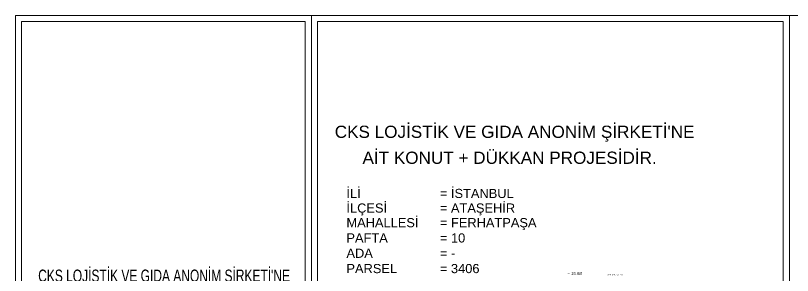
# Model space of a CAD drawing. Header units: millimetres. Extents: x 7519 to 33116, y -1769 to 3101.
# Drawn here: x 9670 to 12207, y 2251 to 3101 of the extents above; entities that cross this region are included whole.
import ezdxf

# ---------------------------------------------------------------- set-up
doc = ezdxf.new("R2010")
doc.units = ezdxf.units.MM
doc.layers.add('iç ölçü x', color=20, linetype='Continuous', lineweight=9)
doc.styles.get("Standard").update_dxf_attribs({"font": 'arial.ttf'})

msp = doc.modelspace()

# ---------------------------------------------------------------- linework, layer by layer
at = {"layer": 'iç ölçü x'}
for points in [[(10636.474, 684.072), (9670.226, 684.072), (9670.226, 3100.74), (10636.474, 3100.74)], [(10636.474, 684.072), (12197.485, 684.072), (12197.485, 3100.74), (10636.474, 3100.74)], [(12197.485, 684.072), (13758.496, 684.072), (13758.496, 3100.74), (12197.485, 3100.74)], [(10616.474, 704.072), (9690.226, 704.072), (9690.226, 3080.74), (10616.474, 3080.74)], [(10656.474, 704.072), (12177.485, 704.072), (12177.485, 3080.74), (10656.474, 3080.74)]]:
    msp.add_lwpolyline(points, close=True, dxfattribs=at)

# ---------------------------------------------------------------- texts
for s, height, p in [("CKS LOJİSTİK VE GIDA ANONİM ŞİRKETİ'NE", 40, (10712.675, 2700.452)), ('AİT KONUT + DÜKKAN PROJESİDİR.', 40, (10803.265, 2615.58)), ('İLİ', 30, (10750.892, 2503.832)), ('= İSTANBUL', 30, (11056.092, 2503.832)), ('İLÇESİ', 30, (10750.892, 2456.091)), ('= ATAŞEHİR', 30, (11056.092, 2456.091)), ('MAHALLESİ', 30, (10750.892, 2408.351)), ('= FERHATPAŞA', 30, (11056.092, 2408.351)), ('PAFTA', 30, (10750.892, 2358.29)), ('= 10', 30, (11056.092, 2358.29)), ('ADA', 30, (10750.892, 2308.229)), ('= -', 30, (11056.092, 2308.229)), ('PARSEL', 30, (10750.892, 2258.169)), ('= 3406', 30, (11056.092, 2258.169)), ('+ 15.68', 10, (11472.578, 2251.779)), ('MERDİVEN KULESİ', 4, (11601.398, 2250.59))]:
    msp.add_text(s, height=height, dxfattribs=at).set_placement(p)
at = {"layer": 'iç ölçü x', "width": 0.7}
msp.add_text("CKS LOJİSTİK VE GIDA ANONİM ŞİRKETİ'NE", height=40, dxfattribs=at).set_placement((9744.236, 2229.828))

doc.saveas('drawing.dxf')
